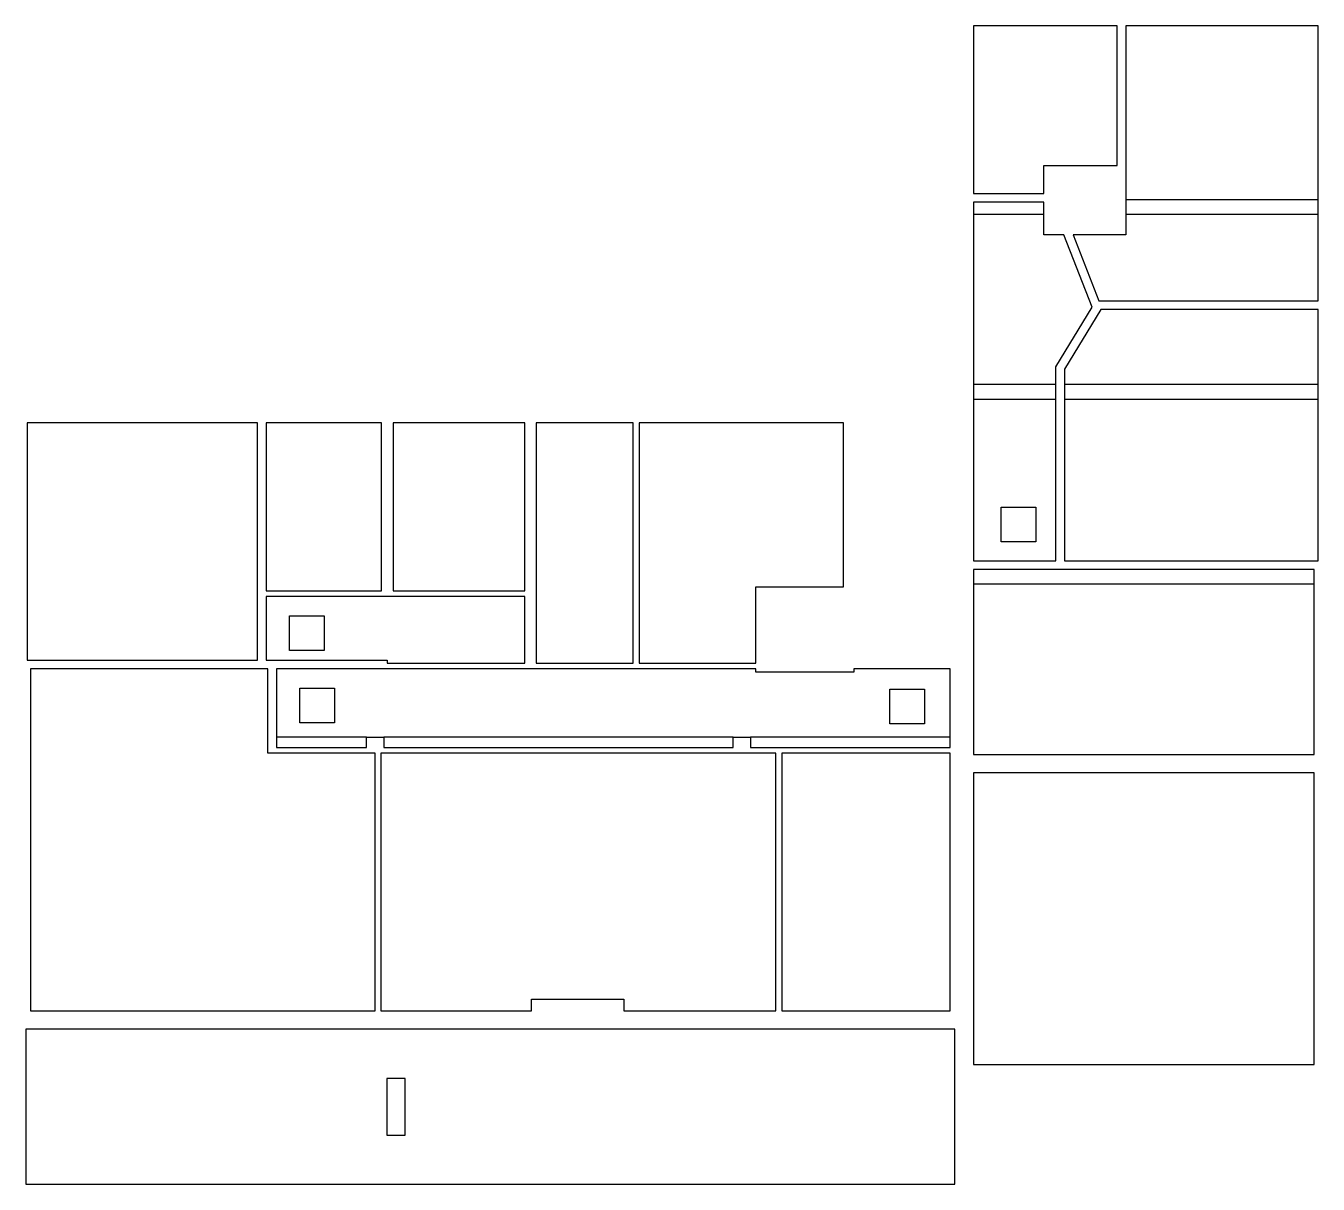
# Model space of a CAD drawing. Header units: metres. Extents: x 76.4 to 98.8, y -34.4 to -14.4.
import ezdxf

# ---------------------------------------------------------------- set-up
doc = ezdxf.new("R2010")
doc.units = ezdxf.units.M
doc.layers.add('AREE LEONARDO', color=5, linetype='Continuous')

msp = doc.modelspace()

# ---------------------------------------------------------------- linework, layer by layer
at = {"layer": 'AREE LEONARDO', "color": 3}
for points in [[(92.786273, -14.363424), (92.786273, -17.263214), (94.003549, -17.263214), (94.003549, -16.783214), (95.273549, -16.783214), (95.273549, -14.363424), (92.786273, -14.363424)], [(80.536273, -21.233419), (80.536273, -24.143419), (82.536273, -24.143419), (82.536273, -21.233419), (80.536273, -21.233419)], [(82.736273, -21.233419), (82.736273, -24.143419), (85.016273, -24.143419), (85.016273, -21.233419), (82.736273, -21.233419)], [(85.216273, -21.233419), (85.216273, -25.393419), (86.896273, -25.393419), (86.896273, -21.233419), (85.216273, -21.233419)], [(92.786273, -23.773419), (92.786273, -26.973419), (98.686273, -26.973419), (98.686273, -23.773419), (92.786273, -23.773419)], [(80.566273, -25.493419), (76.456273, -25.493419), (76.456273, -31.413419), (82.426273, -31.413419), (82.426273, -26.953419), (80.566273, -26.953419), (80.566273, -25.493419)]]:
    msp.add_lwpolyline(points, close=True, dxfattribs=at)
at = {"layer": 'AREE LEONARDO', "color": 5}
for points in [[(95.423549, -14.363424), (95.423549, -17.983214), (94.514522, -17.983214), (94.958547, -19.123419), (98.756273, -19.123419), (98.756273, -14.363424), (95.423549, -14.363424)], [(92.786273, -17.413214), (92.786273, -23.623419), (94.216273, -23.623419), (94.216273, -20.266956), (94.839809, -19.231873), (94.353549, -17.983214), (94.003549, -17.983214), (94.003549, -17.413214), (92.786273, -17.413214)], [(98.756273, -19.273419), (94.989892, -19.273419), (94.366273, -20.308843), (94.366273, -23.623419), (98.756273, -23.623419), (98.756273, -19.273419)], [(76.396273, -21.233419), (76.396273, -25.343419), (80.386273, -25.343419), (80.386273, -21.233419), (76.396273, -21.233419)], [(86.996273, -21.233419), (86.996273, -25.393419), (89.016273, -25.393419), (89.016273, -24.073419), (90.536273, -24.073419), (90.536273, -21.233419), (86.996273, -21.233419)], [(80.716273, -25.493419), (80.716273, -26.853419), (82.276273, -26.853419), (82.276273, -26.673419), (82.576273, -26.673419), (82.576273, -26.853419), (88.626273, -26.853419), (88.626273, -26.673419), (88.926273, -26.673419), (88.926273, -26.853419), (92.386273, -26.853419), (92.386273, -25.493419), (90.716273, -25.493419), (90.716273, -25.553419), (90.536273, -25.553419), (89.016273, -25.553419), (89.016273, -25.493419), (80.716273, -25.493419)], [(82.526273, -26.953419), (82.526273, -31.413419), (85.131273, -31.413419), (85.131273, -31.213419), (86.731273, -31.213419), (86.731273, -31.413419), (89.366273, -31.413419), (89.366273, -26.953419), (82.526273, -26.953419)], [(89.466273, -26.953419), (89.466273, -31.413419), (92.386273, -31.413419), (92.386273, -26.953419), (89.466273, -26.953419)], [(92.786273, -27.293419), (92.786273, -32.343419), (98.686273, -32.343419), (98.686273, -27.293419), (92.786273, -27.293419)], [(76.376273, -31.733419), (76.376273, -34.413419), (92.466273, -34.413419), (92.466273, -31.733419), (76.376273, -31.733419)]]:
    msp.add_lwpolyline(points, close=True, dxfattribs=at)
at = {"layer": 'AREE LEONARDO', "color": 2}
for points in [[(94.003549, -17.623419), (94.003549, -17.413214), (92.786273, -17.413214), (92.786273, -17.623419), (94.003549, -17.623419)], [(95.423549, -17.373419), (95.423549, -17.623419), (98.756273, -17.623419), (98.756273, -17.373419), (95.423549, -17.373419)], [(92.786273, -20.573419), (92.786273, -20.823419), (94.216273, -20.823419), (94.216273, -20.573419), (92.786273, -20.573419)], [(94.366273, -20.573419), (94.366273, -20.823419), (98.756273, -20.823419), (98.756273, -20.573419), (94.366273, -20.573419)], [(92.786273, -23.773419), (92.786273, -24.023419), (98.686273, -24.023419), (98.686273, -23.773419), (92.786273, -23.773419)], [(80.716273, -26.673419), (80.716273, -26.853419), (82.276273, -26.853419), (82.276273, -26.673419), (80.716273, -26.673419)], [(82.576273, -26.673419), (82.576273, -26.853419), (88.626273, -26.853419), (88.626273, -26.673419), (82.576273, -26.673419)], [(88.926273, -26.673419), (88.926273, -26.853419), (92.386273, -26.853419), (92.386273, -26.673419), (88.926273, -26.673419)], [(82.626273, -32.583419), (82.626273, -33.563419), (82.946273, -33.563419), (82.946273, -32.583419), (82.626273, -32.583419)]]:
    msp.add_lwpolyline(points, close=True, dxfattribs=at)
at = {"layer": 'AREE LEONARDO', "color": 1}
for points in [[(93.266117, -22.693781), (93.866117, -22.693781), (93.866117, -23.293781), (93.266117, -23.293781)], [(80.939858, -24.578498), (81.539858, -24.578498), (81.539858, -25.178498), (80.939858, -25.178498)], [(81.119858, -25.828498), (81.719858, -25.828498), (81.719858, -26.428498), (81.119858, -26.428498)], [(91.340417, -25.843006), (91.940417, -25.843006), (91.940417, -26.443006), (91.340417, -26.443006)]]:
    msp.add_lwpolyline(points, close=True, dxfattribs=at)
at = {"layer": 'AREE LEONARDO', "color": 6}
msp.add_lwpolyline([(80.536273, -24.243419), (80.536273, -25.343419), (82.636273, -25.343419), (82.636273, -25.393419), (85.016273, -25.393419), (85.016273, -24.243419), (80.536273, -24.243419)], close=True, dxfattribs=at)

doc.saveas('drawing.dxf')
